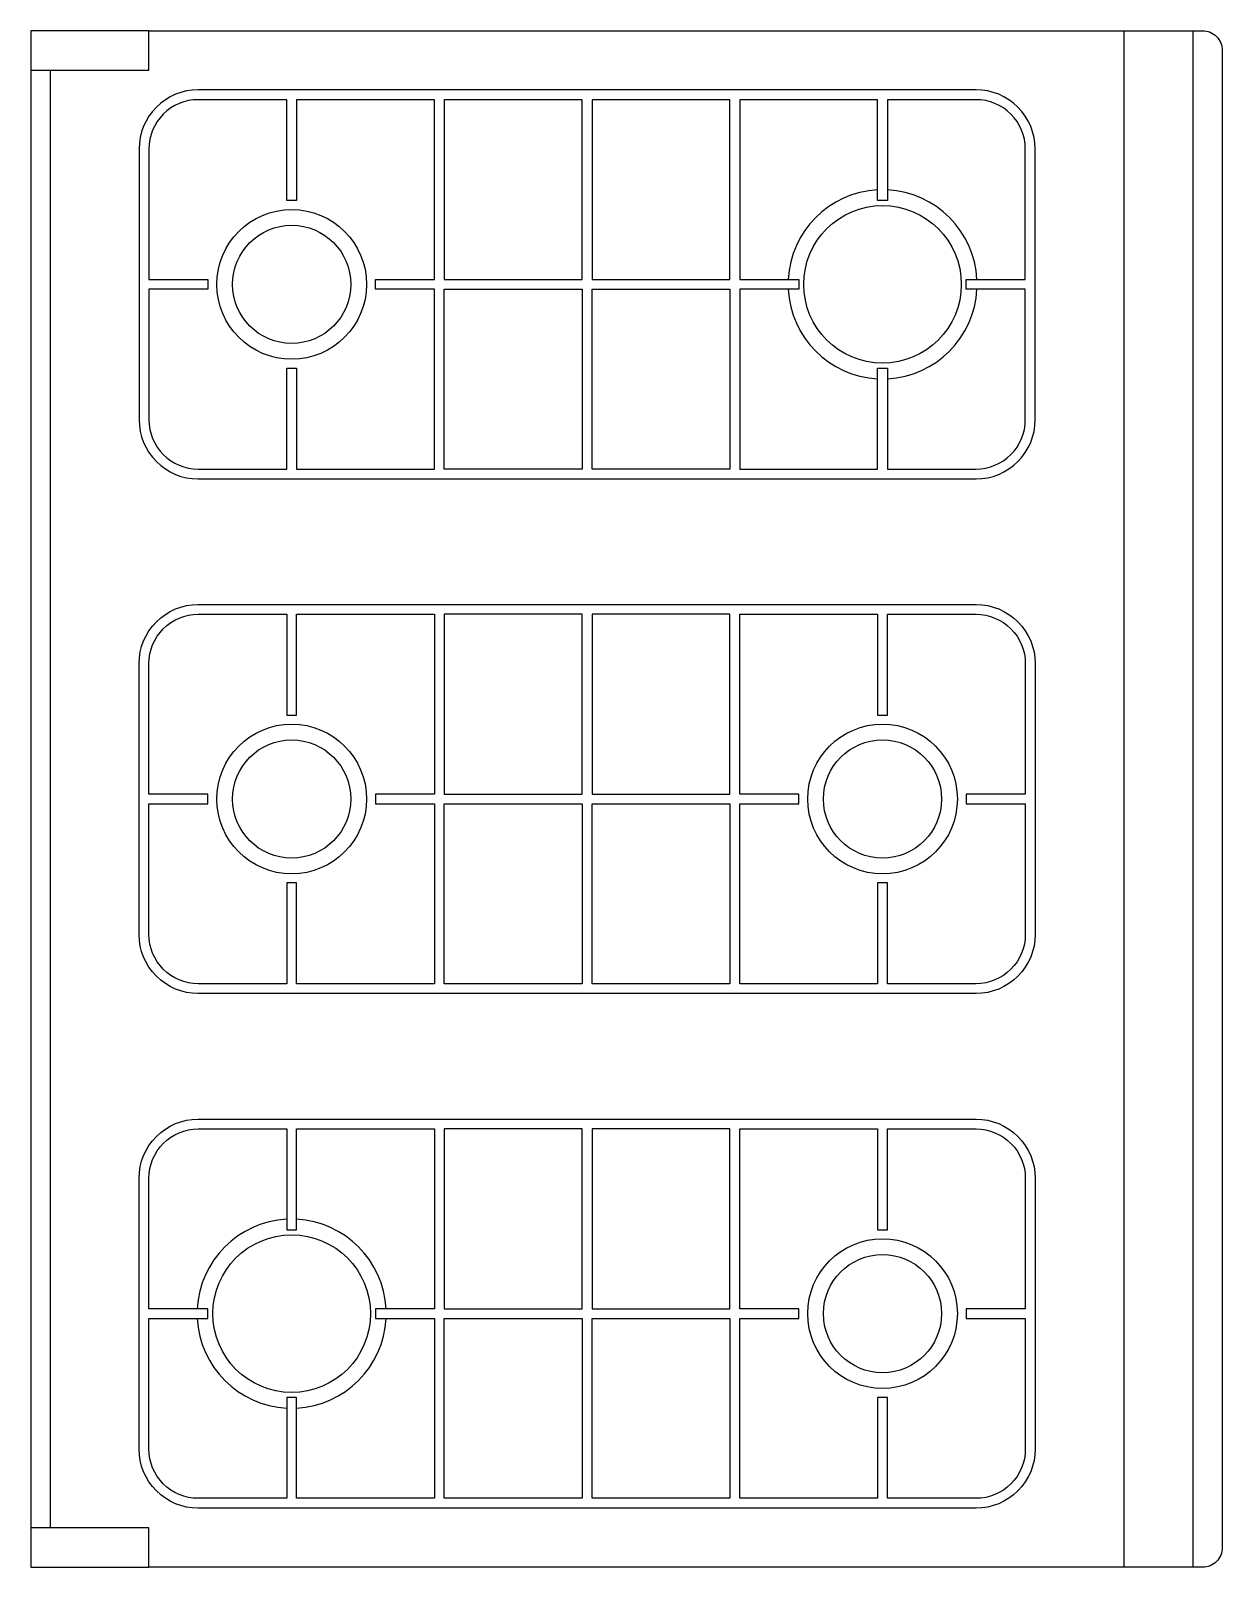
# Model space of a CAD drawing. Header units: millimetres. Extents: x -3023.036 to -3022.431, y 2890.034 to 2890.814.
import ezdxf

# ---------------------------------------------------------------- set-up
doc = ezdxf.new("R2010")
doc.units = ezdxf.units.MM
doc.header["$LTSCALE"] = 10
doc.layers.add('cozinha_fogões', color=2, linetype='Continuous')

msp = doc.modelspace()

# ---------------------------------------------------------------- linework, layer by layer
at = {"layer": 'cozinha_fogões', "color": 1}
msp.add_line((-3022.48085, 2890.8135), (-3022.48085, 2890.0335), dxfattribs=at)
at = {"layer": 'cozinha_fogões'}
for p, q in [((-3022.44585, 2890.8135), (-3022.44585, 2890.0335)), ((-3023.02585, 2890.0535), (-3023.02585, 2890.7935))]:
    msp.add_line(p, q, dxfattribs=at)
msp.add_lwpolyline([(-3023.03585, 2890.7935), (-3022.97585, 2890.7935), (-3022.97585, 2890.8135), (-3023.03585, 2890.8135), (-3023.03585, 2890.0335), (-3022.97585, 2890.0335), (-3022.97585, 2890.0535), (-3023.03585, 2890.0535)], dxfattribs=at)
msp.add_lwpolyline([(-3022.97585, 2890.8135), (-3022.44085, 2890.8135, -0.414214), (-3022.43085, 2890.8035), (-3022.43085, 2890.0435, -0.414214), (-3022.44085, 2890.0335), (-3022.97585, 2890.0335)], format="xyb", dxfattribs=at)
at = {"layer": 'cozinha_fogões', "color": 1}
for points in [[(-3022.95085, 2890.7835, 0.414214), (-3022.98085, 2890.7535), (-3022.98085, 2890.616, 0.414214), (-3022.95085, 2890.586), (-3022.55585, 2890.586, 0.414214), (-3022.52585, 2890.616), (-3022.52585, 2890.7535, 0.414214), (-3022.55585, 2890.7835)], [(-3022.97585, 2890.616, 0.414214), (-3022.95085, 2890.591), (-3022.90585, 2890.591), (-3022.90585, 2890.64225), (-3022.90085, 2890.64225), (-3022.90085, 2890.591), (-3022.83085, 2890.591), (-3022.83085, 2890.68225), (-3022.86085, 2890.68225), (-3022.86085, 2890.68725), (-3022.83085, 2890.68725), (-3022.83085, 2890.7785), (-3022.90085, 2890.7785), (-3022.90085, 2890.72725), (-3022.90585, 2890.72725), (-3022.90585, 2890.7785), (-3022.95085, 2890.7785, 0.414214), (-3022.97585, 2890.7535), (-3022.97585, 2890.68725), (-3022.94585, 2890.68725), (-3022.94585, 2890.68225), (-3022.97585, 2890.68225)], [(-3022.56085, 2890.68225), (-3022.56085, 2890.68725), (-3022.53085, 2890.68725), (-3022.53085, 2890.7535, 0.414214), (-3022.55585, 2890.7785), (-3022.60085, 2890.7785), (-3022.60085, 2890.72725), (-3022.60585, 2890.72725), (-3022.60585, 2890.7785), (-3022.67585, 2890.7785), (-3022.67585, 2890.68725), (-3022.64585, 2890.68725), (-3022.64585, 2890.68225), (-3022.67585, 2890.68225), (-3022.67585, 2890.591), (-3022.60585, 2890.591), (-3022.60585, 2890.64225), (-3022.60085, 2890.64225), (-3022.60085, 2890.591), (-3022.55585, 2890.591, 0.414214), (-3022.53085, 2890.616), (-3022.53085, 2890.68225)], [(-3022.95085, 2890.32475, -0.414214), (-3022.98085, 2890.35475), (-3022.98085, 2890.49225, -0.414214), (-3022.95085, 2890.52225), (-3022.55585, 2890.52225, -0.414214), (-3022.52585, 2890.49225), (-3022.52585, 2890.35475, -0.414214), (-3022.55585, 2890.32475)], [(-3022.97585, 2890.49225, -0.414214), (-3022.95085, 2890.51725), (-3022.90585, 2890.51725), (-3022.90585, 2890.466), (-3022.90085, 2890.466), (-3022.90085, 2890.51725), (-3022.83085, 2890.51725), (-3022.83085, 2890.426), (-3022.86085, 2890.426), (-3022.86085, 2890.421), (-3022.83085, 2890.421), (-3022.83085, 2890.32975), (-3022.90085, 2890.32975), (-3022.90085, 2890.381), (-3022.90585, 2890.381), (-3022.90585, 2890.32975), (-3022.95085, 2890.32975, -0.414214), (-3022.97585, 2890.35475), (-3022.97585, 2890.421), (-3022.94585, 2890.421), (-3022.94585, 2890.426), (-3022.97585, 2890.426)], [(-3022.56085, 2890.426), (-3022.56085, 2890.421), (-3022.53085, 2890.421), (-3022.53085, 2890.35475, -0.414214), (-3022.55585, 2890.32975), (-3022.60085, 2890.32975), (-3022.60085, 2890.381), (-3022.60585, 2890.381), (-3022.60585, 2890.32975), (-3022.67585, 2890.32975), (-3022.67585, 2890.421), (-3022.64585, 2890.421), (-3022.64585, 2890.426), (-3022.67585, 2890.426), (-3022.67585, 2890.51725), (-3022.60585, 2890.51725), (-3022.60585, 2890.466), (-3022.60085, 2890.466), (-3022.60085, 2890.51725), (-3022.55585, 2890.51725, -0.414214), (-3022.53085, 2890.49225), (-3022.53085, 2890.426)], [(-3022.95085, 2890.0635, -0.414214), (-3022.98085, 2890.0935), (-3022.98085, 2890.231, -0.414214), (-3022.95085, 2890.261), (-3022.55585, 2890.261, -0.414214), (-3022.52585, 2890.231), (-3022.52585, 2890.0935, -0.414214), (-3022.55585, 2890.0635)], [(-3022.97585, 2890.231, -0.414214), (-3022.95085, 2890.256), (-3022.90585, 2890.256), (-3022.90585, 2890.20475), (-3022.90085, 2890.20475), (-3022.90085, 2890.256), (-3022.83085, 2890.256), (-3022.83085, 2890.16475), (-3022.86085, 2890.16475), (-3022.86085, 2890.15975), (-3022.83085, 2890.15975), (-3022.83085, 2890.0685), (-3022.90085, 2890.0685), (-3022.90085, 2890.11975), (-3022.90585, 2890.11975), (-3022.90585, 2890.0685), (-3022.95085, 2890.0685, -0.414214), (-3022.97585, 2890.0935), (-3022.97585, 2890.15975), (-3022.94585, 2890.15975), (-3022.94585, 2890.16475), (-3022.97585, 2890.16475)], [(-3022.56085, 2890.16475), (-3022.56085, 2890.15975), (-3022.53085, 2890.15975), (-3022.53085, 2890.0935, -0.414214), (-3022.55585, 2890.0685), (-3022.60085, 2890.0685), (-3022.60085, 2890.11975), (-3022.60585, 2890.11975), (-3022.60585, 2890.0685), (-3022.67585, 2890.0685), (-3022.67585, 2890.15975), (-3022.64585, 2890.15975), (-3022.64585, 2890.16475), (-3022.67585, 2890.16475), (-3022.67585, 2890.256), (-3022.60585, 2890.256), (-3022.60585, 2890.20475), (-3022.60085, 2890.20475), (-3022.60085, 2890.256), (-3022.55585, 2890.256, -0.414214), (-3022.53085, 2890.231), (-3022.53085, 2890.16475)]]:
    msp.add_lwpolyline(points, format="xyb", close=True, dxfattribs=at)
for points in [[(-3022.75585, 2890.68725), (-3022.75585, 2890.7785), (-3022.82585, 2890.7785), (-3022.82585, 2890.68725)], [(-3022.68085, 2890.68725), (-3022.68085, 2890.7785), (-3022.75085, 2890.7785), (-3022.75085, 2890.68725)], [(-3022.82585, 2890.591), (-3022.82585, 2890.68225), (-3022.75585, 2890.68225), (-3022.75585, 2890.591)], [(-3022.75085, 2890.591), (-3022.75085, 2890.68225), (-3022.68085, 2890.68225), (-3022.68085, 2890.591)], [(-3022.82585, 2890.51725), (-3022.82585, 2890.426), (-3022.75585, 2890.426), (-3022.75585, 2890.51725)], [(-3022.75085, 2890.51725), (-3022.75085, 2890.426), (-3022.68085, 2890.426), (-3022.68085, 2890.51725)], [(-3022.75585, 2890.421), (-3022.75585, 2890.32975), (-3022.82585, 2890.32975), (-3022.82585, 2890.421)], [(-3022.68085, 2890.421), (-3022.68085, 2890.32975), (-3022.75085, 2890.32975), (-3022.75085, 2890.421)], [(-3022.82585, 2890.256), (-3022.82585, 2890.16475), (-3022.75585, 2890.16475), (-3022.75585, 2890.256)], [(-3022.75085, 2890.256), (-3022.75085, 2890.16475), (-3022.68085, 2890.16475), (-3022.68085, 2890.256)], [(-3022.75585, 2890.15975), (-3022.75585, 2890.0685), (-3022.82585, 2890.0685), (-3022.82585, 2890.15975)], [(-3022.68085, 2890.15975), (-3022.68085, 2890.0685), (-3022.75085, 2890.0685), (-3022.75085, 2890.15975)]]:
    msp.add_lwpolyline(points, close=True, dxfattribs=at)
for centre, radius in [((-3022.90335, 2890.68475), 0.038), ((-3022.60335, 2890.68475), 0.04), ((-3022.90335, 2890.68475), 0.03), ((-3022.90335, 2890.4235), 0.038), ((-3022.60335, 2890.4235), 0.038), ((-3022.90335, 2890.4235), 0.03), ((-3022.60335, 2890.4235), 0.03), ((-3022.90335, 2890.16225), 0.04), ((-3022.60335, 2890.16225), 0.038), ((-3022.60335, 2890.16225), 0.03)]:
    msp.add_circle(centre, radius, dxfattribs=at)
for centre, start, end in [((-3022.60335, 2890.68475), 92.98551, 177.01449), ((-3022.60335, 2890.68475), 2.98551, 87.01449), ((-3022.60335, 2890.68475), 182.98551, 267.01449), ((-3022.60335, 2890.68475), 272.98551, 357.01449), ((-3022.90335, 2890.16225), 92.98551, 177.01449), ((-3022.90335, 2890.16225), 2.98551, 87.01449), ((-3022.90335, 2890.16225), 182.98551, 267.01449), ((-3022.90335, 2890.16225), 272.98551, 357.01449)]:
    msp.add_arc(centre, 0.048, start, end, dxfattribs=at)

doc.saveas('drawing.dxf')
